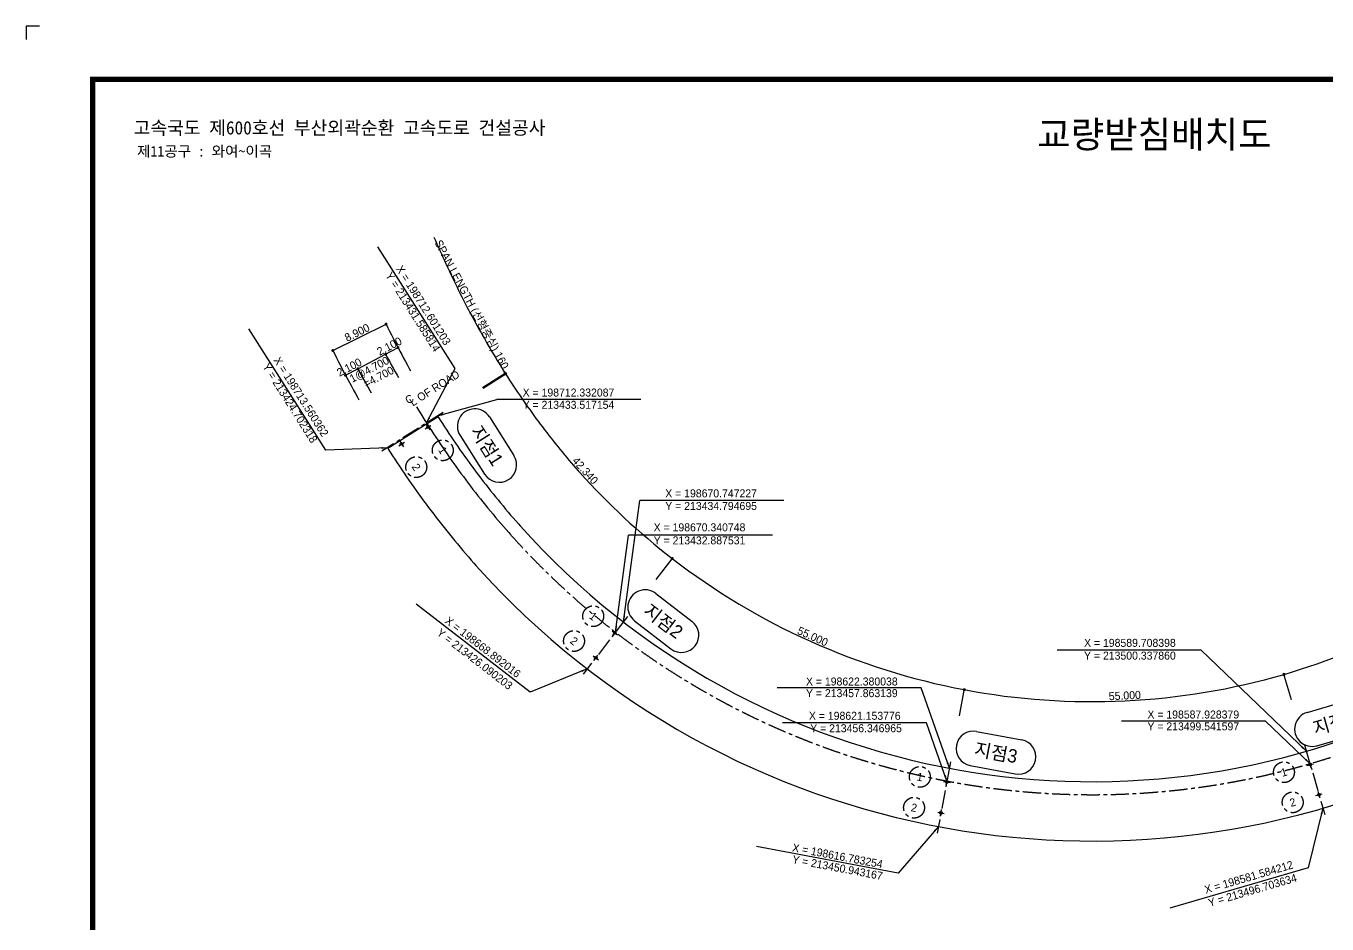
# Model space of a CAD drawing. Header units: feet. Extents: x 0 to 336400, y 0 to 237600.
# Drawn here: x 0 to 195084, y 102907 to 237600 of the extents above; entities that cross this region are included whole.
import ezdxf
from ezdxf.enums import TextEntityAlignment as Align

# ---------------------------------------------------------------- set-up
doc = ezdxf.new("R2010")
doc.units = ezdxf.units.FT
doc.header["$LTSCALE"] = 2200
doc.header["$MEASUREMENT"] = 0
doc.linetypes.add('A-CENTR01', pattern=[2, 1.25, -0.25, 0.25, -0.25])
for name, color, linetype in [('CS-CNTL', 1, 'A-CENTR01'), ('CS-CONC-LEAN', 3, 'CONTINUOUS'), ('CS-CONC-MAJR', 4, 'CONTINUOUS'), ('CS-CONC-REFR', 4, 'A-CENTR01'), ('CS-DIML', 1, 'CONTINUOUS'), ('CS-DIMT', 3, 'CONTINUOUS'), ('CX-BORD-LIN1', 4, 'CONTINUOUS'), ('CX-BORD-LIN2', 3, 'CONTINUOUS'), ('CX-BORD-TEX2', 7, 'CONTINUOUS'), ('CX-BORD-TEX3', 6, 'CONTINUOUS'), ('CX-MISC', 2, 'CONTINUOUS'), ('CZ-TEX2', 3, 'CONTINUOUS')]:
    doc.layers.add(name, color=color, linetype=linetype)
doc.styles.add('A_STANDARD', font='')
doc.styles.add('TB_TEXT', font='')
doc.styles.add('TB_WBTXT', font='')
doc.styles.add('TB_WMTXT', font='')
doc.styles.get('A_STANDARD').set_extended_font_data('Dotum')
doc.styles.get('TB_TEXT').set_extended_font_data('DotumChe')
doc.styles.get('TB_WBTXT').set_extended_font_data('Dotum')
doc.styles.get('TB_WMTXT').set_extended_font_data('DotumChe')

# ---------------------------------------------------------------- blocks, each defined once
blk = doc.blocks.new('CXBLKA1-KHCA')
at = {"layer": 'CX-BORD-LIN1', "const_width": 2}
blk.add_lwpolyline([(796, -2.614797267597169e-12), (0, -3.410605131648481e-13), (0, 553.9999999999997), (795.9999999999998, 553.9999999999997)], close=True, dxfattribs=at)
at = {"layer": 'CX-MISC'}
blk.add_lwpolyline([(-20.00200001999224, 573.9999999999997), (-25, 573.9999999999997), (-25, 569.0020000199917)], dxfattribs=at)
at = {"layer": 'CX-BORD-LIN1', "style": 'TB_TEXT'}
for tag, height, p in [('TR_RDAT5', 3.5, (317.5, 32.99999999999977)), ('TR_DGN5', 3.5, (451.1184542177598, 32.99999999999977)), ('TR_CHK5', 3.5, (491.1184542177598, 32.99999999999977)), ('TR_APP5', 3.5, (531.1184542177598, 33)), ('TR_RNUM5', 3, (285.1051166181959, 32.63656332936267)), ('TR_RNUM4', 3, (285.1051166181959, 26.6365633293625)), ('TR_RDAT4', 3.5, (317.5, 26.9999999999996)), ('TR_DGN4', 3.5, (451.1184542177598, 26.9999999999996)), ('TR_CHK4', 3.5, (491.1184542177598, 26.9999999999996)), ('TR_APP4', 3.5, (531.1184542177598, 26.99999999999983)), ('TR_RNUM3', 3, (285.1051166181959, 20.63656332936364)), ('TR_RDAT3', 3.5, (317.5, 21.00000000000068)), ('TR_DGN3', 3.5, (451.1184542177598, 21.00000000000068)), ('TR_CHK3', 3.5, (491.1184542177598, 21.00000000000068)), ('TR_APP3', 3.5, (531.1184542177598, 21.00000000000091)), ('TR_RNUM2', 3, (285.1051166181959, 14.63656332936364)), ('TR_RDAT2', 3.5, (317.5, 15.00000000000068)), ('TR_DGN2', 3.5, (451.1184542177598, 15.00000000000068)), ('TR_CHK2', 3.5, (491.1184542177598, 15.00000000000068)), ('TR_APP2', 3.5, (531.1184542177598, 15.00000000000091)), ('TR_RNUM1', 3, (285.1051166181959, 8.636563329362502)), ('TR_RDAT1', 3.5, (317.5, 8.999999999999602)), ('TR_DGN1', 3.5, (451.1184542177598, 8.999999999999602)), ('TR_CHK1', 3.5, (491.1184542177598, 8.999999999999602)), ('TR_APP1', 3.5, (531.1184542177598, 8.99999999999983))]:
    blk.add_attdef(tag, text='', height=height, dxfattribs=at).set_placement(p, align=Align.MIDDLE_CENTER)
for tag, p in [('TR_RCON5', (342.3033138082338, 32.99999999999977)), ('TR_RCON4', (342.3033138082338, 26.9999999999996)), ('TR_RCON3', (342.3033138082338, 21.00000000000068)), ('TR_RCON2', (342.3033138082338, 15.00000000000068)), ('TR_RCON1', (342.3033138082338, 8.999999999999602))]:
    blk.add_attdef(tag, text='', height=3.5, dxfattribs=at).set_placement(p, align=Align.MIDDLE_LEFT)
at = {"layer": 'CX-BORD-LIN2', "style": 'TB_TEXT'}
blk.add_attdef('TD_VERSION', text='', height=3, rotation=90, dxfattribs=at).set_placement((800.499999405456, 48.01489921212237), align=Align.MIDDLE_CENTER)
at = {"layer": 'CX-BORD-TEX2', "style": 'TB_WMTXT'}
for tag, height, p in [('TB_CNAME', 5, (15.34476638720094, 531.8324131479245)), ('TB_CSCOP', 4, (16.63456755316179, 523.8324131479245))]:
    blk.add_attdef(tag, text='', height=height, dxfattribs=at).set_placement(p, align=Align.BOTTOM_LEFT)
at = {"layer": 'CX-BORD-TEX2', "style": 'TB_WBTXT'}
for tag, height, p in [('TB_MTITIL', 10, (397.9999999999999, 533.3264135606181)), ('TB_STITL', 7, (397.9999999999999, 518.3264135606181))]:
    blk.add_attdef(tag, text='', height=height, dxfattribs=at).set_placement(p, align=Align.MIDDLE_CENTER)
at = {"layer": 'CX-BORD-TEX3', "style": 'TB_TEXT'}
for tag, height, p in [('TD_LNDST', 4.500000000000001, (215, 31.49999999999909)), ('TD_DSECT', 4.500000000000001, (605.5, 31.50000000000023)), ('TD_DDIST', 4.500000000000001, (654.5, 31.50000000000034)), ('TD_DNAME_TOP', 4.500000000000001, (755, 27.95701132476654)), ('TD_CSECT', 4.500000000000001, (605.5, 22.50000000000023)), ('TD_CDIST', 4.500000000000001, (654.5, 22.50000000000028)), ('TD_DNAME_MAIN', 4.500000000000001, (755, 21.47309584254879)), ('TD_CCOMP', 4.500000000000001, (215.0000000000001, 13.59273296473054)), ('TD_HSCAL', 4.500000000000001, (620.8841087955549, 13.74838269424743)), ('TD_VSCAL', 4.500000000000001, (656.8614607241562, 13.74838269424743)), ('TD_DNAME_BOT', 3, (755, 15.24894304459792)), ('TD_FIELD', 4.500000000000001, (180, 5.125020286179335)), ('TD_CSTEP', 4.500000000000001, (250.7440000000001, 5.125020286178881)), ('TD_DWGCODE', 4.500000000000001, (637, 4.79080374170087)), ('TD_DWGNO', 4.500000000000001, (755, 5.001673382306194))]:
    blk.add_attdef(tag, text='', height=height, dxfattribs=at).set_placement(p, align=Align.MIDDLE_CENTER)
for tag, height, width, p in [('TD_DCOMP', 4.500000000000001, 0.95, (215.0000000000001, 22.58754437093)), ('TD_CNAME', 5, 0.78, (65, 7.595640316786557))]:
    blk.add_attdef(tag, text='', height=height, dxfattribs=dict(at, width=width)).set_placement(p, align=Align.MIDDLE_CENTER)
blk = doc.blocks.new('CZDIMD1-2')
at = {"layer": 'CS-DIML', "const_width": 0.5}
blk.add_lwpolyline([(0.25, 0, 1), (-0.25, 0, 1)], format="xyb", close=True, dxfattribs=at)

msp = doc.modelspace()

# ---------------------------------------------------------------- linework, layer by layer
at = {"layer": 'CS-CNTL'}
for p, q in [((62551.96018617949, 179641.0579895081), (53346.69798317959, 173803.8370945081)), ((72655.11552317953, 161317.3082005081), (72655.11287117959, 161317.3111665081)), ((90195.90684817964, 149013.9706445081), (83536.84298717952, 140384.5518635081)), ((191712.6905681796, 129791.104690508), (194755.8006891796, 119324.5159055081)), ((138652.6595321796, 127247.4819635081), (136624.7101321795, 116537.7937695081))]:
    msp.add_line(p, q, dxfattribs=at)
msp.add_lwpolyline([(58563.92220617959, 180474.8055825081), (58876.11308217957, 179962.422587508), (59190.44842417957, 179451.352374508), (59506.93506317958, 178941.6115855081), (59825.57969517959, 178433.2169985081), (60146.38888217951, 177926.1855235081), (60469.36904317955, 177420.5341995081), (60794.52646017959, 176916.2802035081), (61121.86727317958, 176413.4408405081), (61451.39747717953, 175912.0335495081), (61783.12292117951, 175412.0759005081), (62117.04930617963, 174913.5855975081), (62453.18218717957, 174416.5804725081), (62791.52696317958, 173921.0784915081), (63132.08888317959, 173427.0977505081), (63474.8730391796, 172934.6564755081), (63819.8843681796, 172443.773022508), (64167.12764717964, 171954.4658795081), (64516.60749017959, 171466.7536625081), (64868.32835217961, 170980.655116508), (65222.29452117952, 170496.1891155081), (65578.5101191795, 170013.3746635081), (65936.97909817961, 169532.2308885081), (66297.70524117956, 169052.7770495081), (66660.69215717958, 168575.0325305081), (67025.94328117953, 168099.0168405081), (67393.46187217953, 167624.7496175081), (67763.2510081795, 167152.2506225081), (68135.31358917966, 166681.5397385081), (68509.65233017958, 166212.6369775081), (68886.26976117957, 165745.5624705081), (69265.16822817957, 165280.3364715081), (69646.34988517954, 164816.9793575081), (70029.81669517956, 164355.5116235081), (70415.5704311796, 163895.9538885081), (70803.61266717955, 163438.3268865081), (71193.94478117954, 162982.6514735081), (71586.56795217958, 162528.9486195081), (71981.48315817956, 162077.2394125081), (72378.69117217953, 161627.5450565081), (72655.11552317953, 161317.3082005081)], dxfattribs=at)
msp.add_arc((159871.7080641796, 239306.1919305081), 117000, 221.8030098428264, 297.7838403521899, dxfattribs=at)
at = {"layer": 'CS-CONC-LEAN'}
for p, q in [((59867.71576217958, 177154.6333695081), (60709.70154517959, 177694.1330825081)), ((60018.95879717963, 177845.3761175081), (60558.45851017954, 177003.3903345081)), ((55898.39001117949, 174637.7042295081), (56740.45879117958, 175177.0743895081)), ((56049.73932117957, 175328.4236995081), (56589.10948217963, 174486.3549195081)), ((87906.19975017954, 146865.1939205081), (88697.88954717957, 146254.2706305081)), ((87996.58300417964, 146163.8873775081), (88607.50629417959, 146955.5771735081)), ((85034.8602881796, 143144.2518775081), (85826.5500841795, 142533.3285875081)), ((85125.24354117957, 142442.945333508), (85736.16683117952, 143234.635130508)), ((192098.0435021796, 126674.7762235081), (193058.2810061795, 126953.960637508)), ((192717.7544611796, 126334.2496785081), (192438.5700471796, 127294.487182508)), ((137584.6331801796, 124294.6325415081), (138567.1733811796, 124108.5821375081)), ((137982.8780791796, 123710.3372395081), (138168.9284821795, 124692.877440508)), ((193410.2102521795, 122161.6599585081), (194370.4477551796, 122440.8443725081)), ((194029.9212111796, 121821.1334135081), (193750.7367961796, 122781.3709175081)), ((136710.1962831796, 119676.6935955081), (137692.7364841795, 119490.6431915081)), ((137108.4411821796, 119092.3982925081), (137294.4915851796, 120074.9384935081))]:
    msp.add_line(p, q, dxfattribs=at)
for centre in [(60288.70865317958, 177424.3832255081), (56319.42440117965, 174907.3893095081), (88302.04464917956, 146559.7322755081), (85430.7051861796, 142838.7902325081), (192578.1622541796, 126814.3684305081), (138075.9032801796, 124201.607339508), (193890.3290031796, 122301.252165508), (137201.4663831795, 119583.6683935081)]:
    msp.add_circle(centre, 200, dxfattribs=at)
for points in [[(60018.95879717963, 177845.3761175081), (60057.78446517955, 177692.1032645081), (60018.95879717963, 177845.3761175081), (60141.98304317961, 177746.0532355081)], [(60709.70154517959, 177694.1330825081), (60556.4286921795, 177655.307414508), (60709.70154517959, 177694.1330825081), (60610.37866317958, 177571.1088365081)], [(59867.71576217958, 177154.6333695081), (59967.03864417959, 177277.6576155081), (59867.71576217958, 177154.6333695081), (60020.98861517955, 177193.4590375081)], [(60558.45851017954, 177003.3903345081), (60435.43426417955, 177102.7132165081), (60558.45851017954, 177003.3903345081), (60519.63284217962, 177156.6631875081)], [(55898.39001117949, 174637.7042295081), (55997.73182017962, 174760.7131925081), (55898.39001117949, 174637.7042295081), (56051.66883617966, 174676.5063145081)], [(56049.73932117957, 175328.4236995081), (56088.54140617955, 175175.1448745081), (56049.73932117957, 175328.4236995081), (56172.7482841796, 175229.0818905081)], [(56589.10948217963, 174486.3549195081), (56466.10051817959, 174585.696728508), (56589.10948217963, 174486.3549195081), (56550.30739617953, 174639.6337445081)], [(56740.45879117958, 175177.0743895081), (56587.17996617965, 175138.272304508), (56740.45879117958, 175177.0743895081), (56641.11698217958, 175054.0654265081)], [(87906.19975017954, 146865.1939205081), (87994.40705517959, 146733.9709375081), (87906.19975017954, 146865.1939205081), (88055.4993841796, 146813.1399165081)], [(87996.58300417964, 146163.8873775081), (88048.63700717955, 146313.1870115081), (87996.58300417964, 146163.8873775081), (88127.80598717951, 146252.0946825081)], [(88607.50629417959, 146955.5771735081), (88476.2833101796, 146867.369868508), (88607.50629417959, 146955.5771735081), (88555.45229017956, 146806.2775395081)], [(88697.88954717957, 146254.2706305081), (88548.58991317963, 146306.3246345081), (88697.88954717957, 146254.2706305081), (88609.68224217952, 146385.4936135081)], [(85034.8602881796, 143144.2518775081), (85123.06759317964, 143013.028893508), (85034.8602881796, 143144.2518775081), (85184.15992217953, 143092.1978735081)], [(85125.24354117957, 142442.945333508), (85177.29754517961, 142592.2449675081), (85125.24354117957, 142442.945333508), (85256.46652417956, 142531.1526385081)], [(85736.16683117952, 143234.635130508), (85604.94384817965, 143146.4278255081), (85736.16683117952, 143234.635130508), (85684.1128271796, 143085.3354965081)], [(85826.5500841795, 142533.3285875081), (85677.25045017956, 142585.3825905081), (85826.5500841795, 142533.3285875081), (85738.34277917957, 142664.551570508)], [(192438.5700471796, 127294.487182508), (192432.4358341796, 127136.4923355081), (192438.5700471796, 127294.487182508), (192528.4595841796, 127164.410777508)], [(193058.2810061795, 126953.960637508), (192928.2046011796, 126864.0711005081), (193058.2810061795, 126953.960637508), (192900.2861591796, 126960.0948505081)], [(192098.0435021796, 126674.7762235081), (192256.0383491796, 126668.642010508), (192098.0435021796, 126674.7762235081), (192228.1199071796, 126764.6657605081)], [(192717.7544611796, 126334.2496785081), (192627.8649241796, 126464.3260835081), (192717.7544611796, 126334.2496785081), (192723.8886741796, 126492.2445255081)], [(137584.6331801796, 124294.6325415081), (137722.7116901795, 124217.5979705081), (137584.6331801796, 124294.6325415081), (137741.3167301796, 124315.8519915081)], [(137982.8780791796, 123710.3372395081), (137961.6586291796, 123867.0207895081), (137982.8780791796, 123710.3372395081), (138059.9126491796, 123848.4157495081)], [(138168.9284821795, 124692.877440508), (138091.8939121796, 124554.7989305081), (138168.9284821795, 124692.877440508), (138190.1479321795, 124536.1938905081)], [(138567.1733811796, 124108.5821375081), (138410.4898311796, 124087.3626885081), (138567.1733811796, 124108.5821375081), (138429.0948711795, 124185.6167085081)], [(193410.2102521795, 122161.6599585081), (193568.2050981796, 122155.5257455081), (193410.2102521795, 122161.6599585081), (193540.2866561796, 122251.5494955081)], [(193750.7367961796, 122781.3709175081), (193744.6025831796, 122623.3760705081), (193750.7367961796, 122781.3709175081), (193840.6263331795, 122651.2945125081)], [(194029.9212111796, 121821.1334135081), (193940.0316731796, 121951.2098185081), (194029.9212111796, 121821.1334135081), (194036.0554241796, 121979.1282605081)], [(194370.4477551796, 122440.8443725081), (194240.3713501795, 122350.954835508), (194370.4477551796, 122440.8443725081), (194212.4529091796, 122446.9785855081)], [(136710.1962831796, 119676.6935955081), (136848.2747931796, 119599.6590245081), (136710.1962831796, 119676.6935955081), (136866.8798331795, 119697.9130445081)], [(137108.4411821796, 119092.3982925081), (137087.2217321796, 119249.0818425081), (137108.4411821796, 119092.3982925081), (137185.4757521795, 119230.4768025081)], [(137294.4915851796, 120074.9384935081), (137217.4570151796, 119936.8599835081), (137294.4915851796, 120074.9384935081), (137315.7110351796, 119918.2549435081)], [(137692.7364841795, 119490.6431915081), (137536.0529341795, 119469.423741508), (137692.7364841795, 119490.6431915081), (137554.6579741796, 119567.677762508)]]:
    msp.add_solid(points, dxfattribs=at)
at = {"layer": 'CS-CONC-MAJR'}
for p, q in [((61793.20293417957, 178970.4596775081), (54276.97492717952, 174204.2854845081)), ((74108.7254431796, 162617.122880508), (74108.72279117955, 162617.1258455081)), ((67474.30068017961, 156684.6353695081), (67474.29802817956, 156684.6383345081))]:
    msp.add_line(p, q, dxfattribs=at)
for points in [[(61793.20293417957, 178970.4596775081), (62111.67774017958, 178471.8796125081), (62432.27379217953, 177974.7171215081), (62754.99680017959, 177478.989047508), (63079.85232917964, 176984.7123585081), (63406.84579917951, 176491.9041485081), (63735.98248617956, 176000.5816385081), (64067.26751217956, 175510.7621725081), (64400.70585417957, 175022.4632235081), (64736.30233417964, 174535.7023845081), (65074.06161917956, 174050.4973765081), (65413.98822217959, 173566.866042508), (65756.0864991796, 173084.8263505081), (66100.36064317962, 172604.3963915081), (66446.81468917965, 172125.594378508), (66795.45250617957, 171648.438648508), (67146.27779917954, 171172.947657508), (67499.29410717962, 170699.1399855081), (67854.50479817961, 170227.034332508), (68211.91306917951, 169756.6495185081), (68571.52194717957, 169288.0044835081), (68933.33428117959, 168821.1182855081), (69297.35274417954, 168356.010103508), (69663.57983117958, 167892.6992315081), (70032.01785717951, 167431.2050815081), (70402.66895417962, 166971.547182508), (70775.53506717959, 166513.7451775081), (71150.61795817956, 166057.8188265081), (71527.91919817962, 165603.788001508), (71907.44017017959, 165151.6726885081), (72289.18206117954, 164701.4929865081), (72673.14586817962, 164253.2691045081), (73059.3323871796, 163807.0213635081), (73447.74221817963, 163362.7701935081), (73838.3757611796, 162920.536132508), (74108.7254431796, 162617.122880508)], [(54276.97492717952, 174204.2854845081), (54616.01115017955, 173673.4337925081), (54957.42423317954, 173143.9072515081), (55301.22184917959, 172615.7248225081), (55647.41152317962, 172088.9056185081), (55996.00063417957, 171563.4689075081), (56346.99641117966, 171039.4341095081), (56700.40592917963, 170516.820799508), (57056.23611017957, 169995.648703508), (57414.49371817964, 169475.937700508), (57775.18535917951, 168957.707824508), (58138.31747817958, 168440.9792585081), (58503.89635817963, 167925.7723405081), (58871.92811417952, 167412.1075605081), (59242.41869517951, 166900.0055575081), (59615.37388117961, 166389.4871245081), (59990.79927817965, 165880.5732055081), (60368.70031917957, 165373.284894508), (60749.08226017957, 164867.6434355081), (61131.95017717965, 164363.6702225081), (61517.30896617961, 163861.3867995081), (61905.1633401796, 163360.8148595081), (62295.5178231796, 162861.9762445081), (62688.3767551796, 162364.8929425081), (63083.74428217951, 161869.5870915081), (63481.62435917952, 161376.0809755081), (63882.0207431796, 160884.3970225081), (64284.93699817965, 160394.557808508), (64690.37648217962, 159906.5860545081), (65098.3423551796, 159420.5046245081), (65508.8375691796, 158936.3365255081), (65921.86487117957, 158454.104908508), (66337.4267961795, 157973.8330665081), (66755.52566817962, 157495.5444315081), (67176.16359417955, 157019.2625775081), (67474.30068017961, 156684.6353695081)]]:
    msp.add_lwpolyline(points, dxfattribs=at)
for radius in [115050, 123950]:
    msp.add_arc((159871.7080641796, 239306.1919305081), radius, 221.8030098428264, 297.7838403521899, dxfattribs=at)
at = {"layer": 'CS-CONC-REFR'}
for centre in [(62489.71579817962, 173953.4082115081), (58520.43154617958, 171436.4142955081), (85048.19958517957, 149070.6269975081), (82176.86012317962, 145349.6849535081), (188631.5861161796, 125666.920485508), (134037.6630531796, 124966.274498508), (133163.2261561796, 120348.3355525081), (189943.7528651796, 121153.8042205081)]:
    msp.add_circle(centre, 1560, dxfattribs=at)
at = {"layer": 'CS-DIML'}
for p, q in [((64343.30042817956, 186246.1264075081), (52775.96360867959, 204487.746919508)), ((44961.57863317966, 173955.8310365081), (33394.24181417958, 192197.4515490081)), ((46011.73699317966, 188928.6719005081), (53988.25643217959, 192876.4735225081)), ((53926.0372701796, 188378.8860255081), (55784.48759017955, 189356.7215975081)), ((49766.64845817955, 186190.3968865081), (53926.0372701796, 188378.8860255081)), ((47908.1981371796, 185212.5613145081), (49766.64845817955, 186190.3968865081)), ((60060.62775517954, 178061.2596745081), (64343.30042817956, 186246.1264075081)), ((68463.59646317957, 183389.7319595081), (72010.5782291796, 185638.9363405081)), ((68543.26437717956, 183264.2546415081), (72087.6741341796, 185517.509947508)), ((61707.44071817957, 179105.5331375081), (70606.97574776778, 181581.7409053657)), ((92206.97574749027, 181581.7409053657), (70606.97574776778, 181581.7409053657)), ((54191.21745117963, 174339.3619475081), (44961.57863317966, 173955.8310365081)), ((83054.0172571796, 170615.9824455081), (83054.01460617955, 170615.9854115081)), ((89584.98355817958, 148222.2808475081), (92029.56728324566, 166407.2708782985)), ((113629.5672835059, 166407.2708782985), (92029.56728324566, 166407.2708782985)), ((88393.68314217962, 146678.4857445081), (90351.95636142626, 161245.8652846257)), ((111951.956361381, 161245.8652846257), (90351.95636142626, 161245.8652846257)), ((94472.36987717962, 154555.799219508), (97038.24769517966, 157880.8963645081)), ((75603.72182117961, 137664.4567865081), (58503.22221767961, 150860.3998490081)), ((176206.9599552778, 143961.9592666542), (154606.9599550372, 143961.9592666542)), ((191991.8749831796, 128830.8671875081), (176206.9599552778, 143961.9592666542)), ((84147.76627717959, 141176.2416595081), (75603.72182117961, 137664.4567865081)), ((189758.3996651795, 136512.7672125081), (188585.8251231796, 140545.7647265081)), ((134245.5700245276, 138333.4486345836), (112645.5700242125, 138333.4486345836)), ((138466.6091281796, 126264.9417625081), (134245.5700245276, 138333.4486345836)), ((139955.0123571795, 134125.2633735081), (140736.4240521796, 138251.932219508)), ((135054.0557691796, 133068.6398915081), (113454.0557687715, 133068.6398915081)), ((138103.8108411796, 124348.9883695081), (135054.0557691796, 133068.6398915081)), ((185867.6627111796, 133350.806646508), (164267.6627112796, 133350.806646508)), ((192536.2845921796, 126958.4040555081), (185867.6627111796, 133350.806646508)), ((194476.6162741795, 120284.7534085081), (192274.9450301796, 111313.3559485081)), ((136810.7605361796, 117520.3339705081), (130784.1990061796, 110519.3422705081)), ((130784.1990061796, 110519.3422705081), (109561.3306561796, 114538.030988508)), ((192274.9450301796, 111313.3559485081), (171533.8149611796, 105282.9725895081))]:
    msp.add_line(p, q, dxfattribs=at)
for points in [[(61164.99702617957, 205952.4278285081), (61384.88464917964, 205443.5493315081), (61606.30726517958, 204935.7055955081), (61829.2727301796, 204428.9066145081), (62053.78881117958, 203923.162474508), (62279.86318417965, 203418.4833575081), (62507.50343317958, 202914.879538508), (62736.71705017961, 202412.3613865081), (62967.51143117959, 201910.9393665081), (63199.89388017962, 201410.6240375081), (63433.87160117959, 200911.426054508), (63669.45170517964, 200413.3561645081), (63906.6412021796, 199916.425213508), (64145.44700517959, 199420.6441405081), (64385.87592617958, 198926.0239805081), (64627.93467317964, 198432.5758635081), (64871.62985617958, 197940.3110155081), (65116.96797817957, 197449.2407565081), (65363.95543917955, 196959.3765045081), (65612.5985321796, 196470.7297705081), (65862.90344517957, 195983.3121625081), (66114.87625617953, 195497.135382508), (66368.52293417952, 195012.2112305081), (66623.84933817957, 194528.5515995081), (66880.86121717957, 194046.1684775081), (67139.56420317956, 193565.0739505081), (67399.96381917957, 193085.2801975081), (67662.06547017954, 192606.799491508), (67925.8744461796, 192129.6442035081), (68191.39591717953, 191653.826796508), (68458.63493817952, 191179.3598295081), (68727.59644117951, 190706.2559545081), (68998.28523917962, 190234.5279205081), (69270.70602117956, 189764.1885665081), (69544.86335217953, 189295.2508295081), (69820.76167517959, 188827.7277355081), (70098.40530317952, 188361.6324075081), (70377.79842517956, 187896.9780605081), (70658.94509917963, 187433.7780005081), (70941.8492531795, 186972.0456285081), (71226.51468617958, 186511.794434508), (71512.94506317959, 186053.0380025081), (71801.14391317964, 185595.7900065081), (71841.67433617963, 185531.8313705081)], [(53988.25643217959, 192876.4735225081), (54252.21306817955, 192345.5846915081), (54518.08935717959, 191815.7075135081), (54785.89424617961, 191286.855417508), (55055.63657917955, 190759.0419565081), (55327.32510117954, 190232.2808105081), (55600.96845317958, 189706.5857855081), (55784.48759017955, 189356.7215975081)], [(55784.48759017955, 189356.7215975081), (56061.40790917957, 188832.8344585081), (56340.30558517959, 188310.0508685081), (56621.18886917958, 187788.3850945081), (56904.06590117957, 187267.8515315081), (57188.9447121796, 186748.464700508), (57475.83321717964, 186230.2392495081), (57668.21257417952, 185885.4081165081)], [(46011.73699317966, 188928.6719005081), (46290.14453317958, 188368.7185065081), (46570.6747001796, 187809.6370865081), (46853.33836317959, 187251.4425295081), (47138.14630017965, 186694.1498695081), (47425.1091881796, 186137.7742885081), (47714.23760617955, 185582.3311185081), (47908.1981371796, 185212.5613145081)], [(53926.0372701796, 188378.8860255081), (54206.6952471796, 187847.9278925081), (54489.38152217958, 187318.042745508), (54774.10480617965, 186789.2452305081), (55060.87370117963, 186261.5501285081), (55349.69669817958, 185734.9723505081), (55640.58217617963, 185209.526940508), (55835.65573617956, 184859.8665835081)], [(49766.64845817955, 186190.3968865081), (50055.6716721796, 185643.6131975081), (50346.83719317964, 185097.834089508), (50640.1547631796, 184553.0750595081), (50935.63401517959, 184009.3517505081), (51233.28447617963, 183466.6799485081), (51533.11556017958, 182925.0755845081), (51734.21900317958, 182564.6069625081)], [(71841.67433617963, 185531.8313705081), (71918.89271717961, 185410.2120755081)], [(71918.89271717961, 185410.2120755081), (72209.58519217954, 184955.109487508), (72502.05408317957, 184501.5486205081), (72796.30245717964, 184049.5434555081), (73092.33323717955, 183599.108065508), (73390.14921017957, 183150.2566115081), (73689.75301717955, 182703.0033435081), (73991.14715817955, 182257.3625965081), (74294.33398717956, 181813.348797508), (74599.3157091795, 181370.976457508), (74906.09438717959, 180930.2601745081), (75214.67192917957, 180491.214631508), (75525.0500971796, 180053.8545985081), (75837.23049917957, 179618.1949275081), (76151.2145901795, 179184.2505575081), (76467.00367117953, 178752.0365065081), (76784.59888817952, 178321.5678785081), (77104.00122717954, 177892.859858508), (77425.21151817963, 177465.9277115081), (77748.23043017951, 177040.786782508), (78073.05846917955, 176617.4524975081), (78399.6959811796, 176195.9403595081), (78728.14314617962, 175776.265951508), (79058.39997917961, 175358.4449315081), (79390.46632617956, 174942.4930345081), (79724.34186717961, 174528.4260705081), (80060.0261121795, 174116.259924508), (80397.51839817956, 173706.0105535081), (80736.81789017958, 173297.6939875081), (81077.92357917957, 172891.3263295081), (81420.83428117959, 172486.9237505081), (81765.54863517964, 172084.5024915081), (82112.06510017952, 171684.0788635081), (82460.38195817964, 171285.669243508), (82810.49730717961, 170889.2900745081), (83054.0172571796, 170615.9824455081)], [(47908.1981371796, 185212.5613145081), (48200.95901017962, 184658.706631508), (48495.91313117952, 184105.8259665081), (48793.07070017955, 183553.9351955081), (49092.44181517954, 183003.050347508), (49394.03646317963, 182453.1875985081), (49697.86451917957, 181904.363275508), (49901.66216517962, 181539.065429508)]]:
    msp.add_lwpolyline(points, dxfattribs=at)
for start, end in [(221.8030098428264, 232.3437071755583), (232.3437071755583, 259.2776206265508), (286.2115340741033, 297.7838403521899), (259.2776206265508, 286.2115340741033)]:
    msp.add_arc((159871.7080641796, 239306.1919305081), 103050, start, end, dxfattribs=at)
for points in [[(61707.44071817957, 179105.5331375081), (62594.55039180044, 179200.1245571884), (61707.44071817957, 179105.5331375081), (62515.92021957532, 179482.7227533666)], [(60060.62775517954, 178061.2596745081), (60598.55931517959, 178772.9764355081), (60060.62775517954, 178061.2596745081), (60338.65487617953, 178908.9695485081)], [(54191.21745117963, 174339.3619475081), (53305.8868761796, 174449.3659635081), (54191.21745117963, 174339.3619475081), (53318.06560417963, 174156.2855605081)], [(89584.98355817958, 148222.2808475081), (89847.5852761796, 149074.8953265081), (89584.98355817958, 148222.2808475081), (89556.86697417963, 149113.976182508)], [(88393.68314217962, 146678.4857445081), (88656.28486117953, 147531.1002235081), (88393.68314217962, 146678.4857445081), (88365.56655917957, 147570.1810785081)], [(84147.76627717959, 141176.2416595081), (83278.0796201796, 140977.3541795081), (84147.76627717959, 141176.2416595081), (83389.59375717957, 140706.0443175081)], [(191991.8749831796, 128830.8671875081), (191458.0964021796, 129545.7039075081), (191991.8749831796, 128830.8671875081), (191255.1103611796, 129333.9467075081)], [(138466.6091281796, 126264.9417625081), (138314.5239531796, 127144.0215145081), (138466.6091281796, 126264.9417625081), (138037.6378271796, 127047.178768508)], [(192536.2845921796, 126958.4040555081), (192002.5060101796, 127673.2407765081), (192536.2845921796, 126958.4040555081), (191799.5199701795, 127461.4835765081)], [(138103.8108411796, 124348.9883695081), (137951.7256661796, 125228.0681225081), (138103.8108411796, 124348.9883695081), (137674.8395401796, 125131.2253765081)], [(194476.6162741795, 120284.7534085081), (194124.4388051796, 119465.069236508), (194476.6162741795, 120284.7534085081), (194409.3189411795, 119395.1567695081)], [(136810.7605361796, 117520.3339705081), (136125.4977261795, 116949.0844695081), (136810.7605361796, 117520.3339705081), (136347.8090671796, 116757.7154235081)]]:
    msp.add_solid(points, dxfattribs=at)
at = {"layer": 'CZ-TEX2'}
for p, q in [((69480.48873551068, 178964.2442403802), (73164.89972251066, 173153.9502993801)), ((65088.98750151083, 176179.5150053801), (68773.39848851081, 170369.2210643801)), ((94434.236836784, 152497.0908648723), (99881.06263678399, 148293.9386298723)), ((91257.4357297839, 148380.3039228723), (96704.26152878389, 144177.1516888723)), ((192106.7021560398, 134640.5300293055), (198713.1361780399, 136561.3188023055)), ((142550.4210854815, 131795.0269421261), (149310.2976704814, 130515.0001651261)), ((193558.4611130398, 129647.2950123055), (200164.8951350399, 131568.0837863055)), ((141582.9589864814, 126685.8178951261), (148342.8355714813, 125405.7911181261))]:
    msp.add_line(p, q, dxfattribs=at)
for centre, start, end in [((67284.73811851064, 177571.8796223801), 32.37951263831597, 212.379512638316), ((70969.14910551062, 171761.5856823801), 212.379512638316, 32.37951263831597), ((92845.83628378384, 150438.6973938723), 52.34370718356513, 232.3437071835652), ((98292.66208278382, 146235.5451588723), 232.3437071835652, 52.34370718356513), ((192832.5816350399, 132143.9125213055), 106.2115340741033, 286.2115340741033), ((142066.6900354814, 129240.4224191262), 79.27762062655081, 259.2776206265508), ((148826.5666214814, 127960.3956421261), 259.2776206265508, 79.27762062655081)]:
    msp.add_arc(centre, 2600, start, end, dxfattribs=at)

# ---------------------------------------------------------------- block references
at = {"layer": 'CS-DIML', "xscale": 439.9999999999346, "yscale": 439.9999999999346, "zscale": 439.9999999999346, "rotation": 40.31213300000772}
for p in [(53988.25643217959, 192876.4735225081), (46011.73699317966, 188928.6719005081), (55784.48759017955, 189356.7215975081), (53926.0372701796, 188378.8860255081), (53926.0372701796, 188378.8860255081), (47908.1981371796, 185212.5613145081), (49766.64845817955, 186190.3968865081), (49766.64845817955, 186190.3968865081), (71841.67433617963, 185531.8313705081), (71918.89271717961, 185410.2120755081), (71918.89271717961, 185410.2120755081), (96916.06303717964, 157722.5584055081), (96916.06303717964, 157722.5584055081), (188641.6620061796, 140353.7172255081), (188641.6620061796, 140353.7172255081), (140699.2139721796, 138055.4241795081), (140699.2139721796, 138055.4241795081)]:
    msp.add_blockref('CZDIMD1-2', p, dxfattribs=at)
at = {"layer": 'CX-MISC'}
ref = msp.add_blockref('CXBLKA1-KHCA', (10000, 8000.000000000146), dxfattribs=dict(at, xscale=400, yscale=400, zscale=400))
ref.add_attrib('TB_MTITIL', '교량받침배치도', dxfattribs={"layer": 'CX-BORD-TEX2', "height": 4000, "style": 'TB_WBTXT'}).set_placement((169200, 221330.5654242449), align=Align.MIDDLE_CENTER)
ref.add_attrib('TB_CNAME', '고속국도 제600호선 부산외곽순환 고속도로 건설공사', dxfattribs={"layer": 'CX-BORD-TEX2', "height": 2000, "style": 'TB_WMTXT'}).set_placement((16137.90655487776, 220732.9652591683), align=Align.BOTTOM_LEFT)
ref.add_attrib('TB_CSCOP', '제11공구 : 와여~이곡', dxfattribs={"layer": 'CX-BORD-TEX2', "height": 1600, "style": 'TB_WMTXT'}).set_placement((16653.82702127099, 217532.9652591683), align=Align.BOTTOM_LEFT)

# ---------------------------------------------------------------- texts
at = {"layer": 'CS-CONC-REFR', "style": 'A_STANDARD'}
for s, rotation, p in [('1', 302.379513, (61983.00411717955, 173632.093300508)), ('2', 302.379513, (58013.71986517962, 171115.0993835081)), ('1', 322.343707, (84681.64561117953, 148595.6131195081)), ('2', 322.343707, (81810.30614917958, 144874.6710755081)), ('1', 349.277621, (133926.0328111795, 124376.7503775081)), ('1', 376.2115339999999, (188799.0967651795, 125090.7779835081)), ('2', 349.277621, (133051.5959141796, 119758.811431508)), ('2', 376.2115339999999, (190111.2635141796, 120577.6617185081))]:
    msp.add_text(s, height=1200, rotation=rotation, dxfattribs=at).set_placement(p, align=Align.CENTER)
at = {"layer": 'CS-DIMT', "style": 'A_STANDARD'}
for s, rotation, p in [('SPAN LENGTH (선형중심) 160', 298.0287630000001, (66309.96586217964, 195555.5250095081)), ('X = 198712.601203', 302.379513000208, (59078.44849373217, 195392.6305140891)), ('Y = 213431.585814', 302.379513000208, (57514.47418410049, 194400.8865182828)), ('8.900', 386.33209, (49910.05009917961, 191084.5866135081)), ('2.100', 387.75139, (54762.77630517958, 189043.8507135081)), ('X = 198713.560362', 302.379513, (40739.45258197433, 181663.3584310109)), ('2.100', 387.75139, (48740.9392721795, 185885.1359835081)), ('1@4.700', 387.75139, (51751.85778917954, 185559.7282360405)), ('Y = 213424.702318', 302.379513, (39083.28125762066, 180730.5504707516)), ('=4.700', 387.75139, (53162.77452842528, 184438.5112750704)), ('X = 198712.332087', 3.641461328128747e-07, (81345.58902272326, 182022.3472173162)), ('Y = 213433.517154', 3.641461328128747e-07, (81345.58902272324, 180181.7409056336)), ('42.340', 311.976599, (83411.16138217959, 170517.3316335081)), ('X = 198670.747227', 359.9999998199071, (102732.6359687253, 166902.1608009369)), ('Y = 213434.794695', 359.9999998199071, (102732.6359687253, 165007.2708785804)), ('X = 198670.340748', 359.9999998189301, (100995.4414465417, 161803.4607817807)), ('Y = 213432.887531', 359.9999998189301, (100995.4414465417, 159845.8652853036)), ('X = 198668.892016', 322.343707, (68140.18642828614, 143955.8425846788)), ('Y = 213426.090203', 322.343707, (66922.19002080103, 142162.626521574)), ('55.000', 335.810664, (117728.5849931797, 145486.7926695081)), ('X = 198589.708398', 359.9999999278795, (165533.0488279345, 144474.9660283829)), ('Y = 213500.337860', 359.9999999278795, (165533.0488279345, 142561.9592666832)), ('X = 198622.380038', 3.720668844138416e-07, (123831.1758329723, 138678.4844787728)), ('Y = 213457.863139', 3.720668844138416e-07, (123831.1758329723, 136933.4486345189)), ('55.000', 362.744577, (164796.5357291796, 136574.168819508)), ('X = 198621.153776', 3.735259702350724e-07, (124277.0545507881, 133536.2069065463)), ('X = 198587.928379', 359.999999926212, (175035.8247668309, 133728.9265060302)), ('Y = 213456.346965', 3.735259702350724e-07, (124467.0539917365, 131668.6398909521)), ('Y = 213499.541597', 359.999999926212, (175035.8247668309, 131950.8066468775)), ('X = 198616.783254', 349.277621, (121580.5238425178, 112537.7080200253)), ('Y = 213450.943167', 349.277621, (121580.5238425178, 110766.2233220803)), ('X = 198581.584212', 376.2115339999999, (183523.6312122697, 109357.3614745677)), ('Y = 213496.703634', 376.2115339999999, (184075.4328764689, 107392.243918583))]:
    msp.add_text(s, height=1200, rotation=rotation, dxfattribs=at).set_placement(p, align=Align.CENTER)
for s, p in [('L OF ROAD', (58007.24476636073, 180511.1796028666)), ('C', (57326.43867560138, 180812.1825471256))]:
    msp.add_text(s, height=1200, rotation=32.37951299999997, dxfattribs=at).set_placement(p)
at = {"layer": 'CZ-TEX2', "style": 'A_STANDARD'}
for s, rotation, p in [('지점1', 302.379513, (68282.42414351081, 174131.2077993801)), ('지점2', 322.343707, (94958.32589278388, 147545.4314798723)), ('지점4', 376.2115339999999, (196414.98306004, 132144.0694043055)), ('지점3', 349.277621, (145260.5779244813, 127617.8688291261))]:
    msp.add_text(s, height=2000, rotation=rotation, dxfattribs=at).set_placement(p, align=Align.CENTER)

doc.saveas('drawing.dxf')
